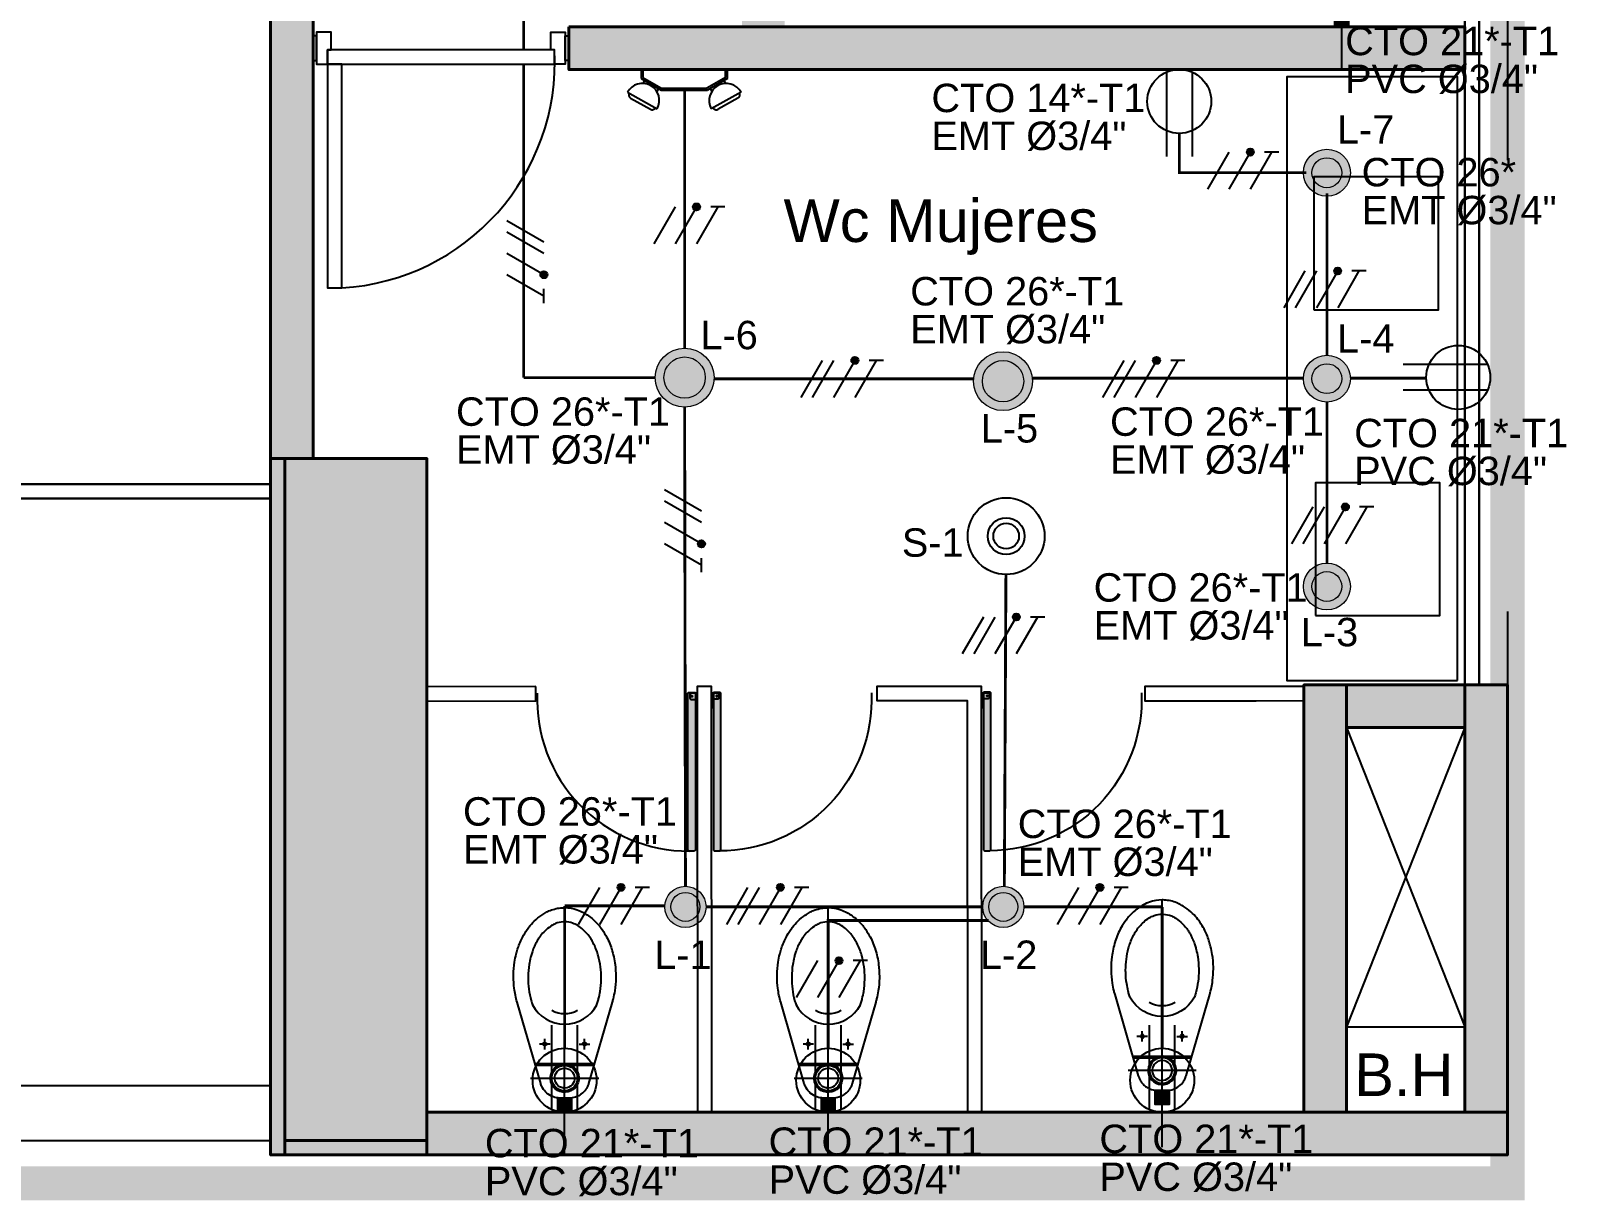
# Model space of a CAD drawing. Header units: metres. Extents: x -692 to 1029, y -233 to 3386.
# Drawn here: x 849.8 to 855.2, y 2474.88 to 2479 of the extents above; entities that cross this region are included whole.
import ezdxf
from ezdxf.lldxf.tags import DXFTag

# ---------------------------------------------------------------- set-up
doc = ezdxf.new("R2010")
doc.units = ezdxf.units.M
for name, pattern in [('DASHED2', [9.525, 6.35, -3.175]), ('HIDDEN', [9.525, 6.35, -3.175]), ('HIDDEN2', [4.7625, 3.175, -1.5875])]:
    doc.linetypes.add(name, pattern=pattern)
doc.layers.get('Defpoints').update_dxf_attribs({"color": 8})
for name, color, linetype in [('-ALAMBRADO', 7, 'Continuous'), ('-CN-GYD-ILUMINACION-EM', 1, 'Continuous'), ('-CN-GYD-TEXTOS', 7, 'Continuous'), ('A_MUEBLES FIJOS', 252, 'Continuous'), ('AMOBLAMIENTO', 252, 'Continuous'), ('BYPASS', 7, 'Continuous'), ('F-2', 253, 'Continuous'), ('GG_PISO 5', 8, 'Continuous'), ('JCA_PROYECCIONES', 1, 'HIDDEN2'), ('LUMINARIA DE EMERGENCIA', 1, 'Continuous'), ('LUMINARIA LED CIRCULAR', 7, 'Continuous'), ('SENSOR MOVIMIENTO', 3, 'Continuous'), ('T', 1, 'Continuous')]:
    doc.layers.add(name, color=color, linetype=linetype)
for name, color, linetype, lineweight in [('-CN-GYD-TUBERIA PVC', 96, 'PVC_LINE', 25), ('-CN-GYD-TUBERÍA ILUMINACION', 5, 'Continuous', 18), ('_TEXTO', 7, 'Continuous', 9), ('Estructura', 250, 'Continuous', 40), ('TEXTOS', 250, 'Continuous', 20), ('Textos 1', 7, 'Continuous', 25), ('Vidrio', 253, 'Continuous', 30)]:
    doc.layers.add(name, color=color, linetype=linetype, lineweight=lineweight)
for name, color, linetype, true_color in [('A-HATCH CONCRETO', 7, 'Continuous', 0xa8a8a8), ('HACHTCOLUMNA', 7, 'Continuous', 0x5c5c5c), ('JCA_HATCH 254', 7, 'Continuous', 0xc4c4c4), ('PROYECCION', 7, 'DASHED2', 0x474747)]:
    doc.layers.add(name, color=color, linetype=linetype, true_color=true_color)
doc.layers.add('DIM-25', color=253, linetype='Continuous', plot=False)
doc.layers.add('Muro', color=7, linetype='Continuous', lineweight=40, true_color=0x2e2e2e)
doc.styles.add('GYD', font='arial.ttf', dxfattribs={"height": 2.5})
doc.styles.get("Standard").update_dxf_attribs({"font": 'arial.ttf'})
tags = doc.linetypes.add('EMT_LINE', pattern='A,0.5,-0.2,["EMT",Standard,S=0.1,R=0,X=-0.1,Y=-0.05],-0.25', length=0.95).pattern_tags.tags
tags[6] = DXFTag(74, 10)
tags = doc.linetypes.add('PVC_LINE', pattern='A,0.5,-0.2,["PVC",Standard,S=0.1,R=0,X=-0.1,Y=-0.05],-0.25', length=0.95).pattern_tags.tags
tags[6] = DXFTag(74, 10)

# ---------------------------------------------------------------- blocks, each defined once
blk = doc.blocks.new('t')
at = {"layer": 'T'}
for p, q in [((0.0063, 0.03), (0.2042, 0.03)), ((0.0063, -0.03), (0.2042, -0.03))]:
    blk.add_line(p, q, dxfattribs=at)
blk.add_circle((0.075, 0), 0.075, dxfattribs=at)
blk = doc.blocks.new('Sensor 360º_')
at = {"layer": 'SENSOR MOVIMIENTO'}
for radius in [0.1126, 0.054, 0.0375]:
    blk.add_circle((0, 0), radius, dxfattribs=at)
blk = doc.blocks.new('OJO DE BUEY 12W')
at = {"layer": 'JCA_HATCH 254', "transparency": 33554687}
h = blk.add_hatch(color=256, dxfattribs=at)
h.dxf.hatch_style = 1
h.paths.add_polyline_path([(-103.7, 0, 1), (103.7, 0, 1)])
h.paths.add_polyline_path([(72.7, 0, -1), (-72.7, 0, -1)], flags=16)
at = {"layer": 'LUMINARIA LED CIRCULAR', "linetype": 'EMT_LINE', "lineweight": 5, "ltscale": 10}
h = blk.add_hatch(color=256, dxfattribs=at)
h.dxf.hatch_style = 1
h.set_gradient(color1=(147, 149, 152), color2=(248, 246, 176), name='SPHERICAL')
edge = h.paths.add_edge_path()
edge.add_arc((0, 0), 72.7, 0, 360)
at = {"layer": 'LUMINARIA LED CIRCULAR', "linetype": 'Continuous', "lineweight": 5, "ltscale": 10}
for radius in [103.7, 72.7]:
    blk.add_circle((0, 0), radius, dxfattribs=at)
blk = doc.blocks.new('2x')
at = {"layer": '-ALAMBRADO'}
h = blk.add_hatch(color=256, dxfattribs=at)
edge = h.paths.add_edge_path()
edge.add_arc((0.075, 0.13), 0.025, 0, 360)
for p, q in [((-0.075, 0.13), (-0.225, -0.13)), ((0.075, 0.13), (-0.075, -0.13)), ((0.225, 0.13), (0.075, -0.13))]:
    blk.add_line(p, q, dxfattribs=at)
blk.add_lwpolyline([(0.275, 0.13), (0.175, 0.13)], dxfattribs=at)
blk.add_circle((0.075, 0.13), 0.025, dxfattribs=at)
blk = doc.blocks.new('*U28')
at = {"layer": '-ALAMBRADO'}
blk.add_blockref('2x', (0, 0), dxfattribs=at)
blk = doc.blocks.new('3x')
at = {"layer": '-ALAMBRADO'}
h = blk.add_hatch(color=256, dxfattribs=at)
edge = h.paths.add_edge_path()
edge.add_arc((0.078, 0.13), 0.025, 0, 360)
for p, q in [((-0.152, 0.13), (-0.302, -0.13)), ((-0.072, 0.13), (-0.222, -0.13)), ((0.078, 0.13), (-0.072, -0.13)), ((0.228, 0.13), (0.078, -0.13))]:
    blk.add_line(p, q, dxfattribs=at)
blk.add_lwpolyline([(0.278, 0.13), (0.178, 0.13)], dxfattribs=at)
blk.add_circle((0.078, 0.13), 0.025, dxfattribs=at)
blk = doc.blocks.new('*U95')
at = {"layer": '-ALAMBRADO'}
blk.add_blockref('3x', (0, 0), dxfattribs=at)
blk = doc.blocks.new('*U29')
at = {"layer": '-ALAMBRADO'}
blk.add_blockref('3x', (0, 0), dxfattribs=at)
blk = doc.blocks.new('*U35')
at = {"layer": '-CN-GYD-ILUMINACION-EM', "ltscale": 0.3}
for p, q in [((-144.9, 269.7), (-200.1, 170.2)), ((-114.3, 285.4), (-197.3, 135.9)), ((-118.9, 277.1), (-118.9, 277.1)), ((-192.7, 144.3), (-192.7, 144.3)), ((-114.3, -285.4), (-197.3, -135.9)), ((-192.7, -144.3), (-192.7, -144.3)), ((-144.9, -269.7), (-200.1, -170.2)), ((-118.9, -277.1), (-118.9, -277.1))]:
    blk.add_line(p, q, dxfattribs=at)
at = {"layer": '-CN-GYD-ILUMINACION-EM'}
for p, q in [((0, 217.4), (-46, 217.4)), ((0, 207.4), (-40.2, 207.4)), ((0, -217.4), (0, 217.4)), ((-104.3, 116.3), (-104.3, -116.3)), ((-94.3, 113.6), (-94.3, -113.6)), ((-46, -217.4), (0, -217.4)), ((-40.2, -207.4), (0, -207.4))]:
    blk.add_line(p, q, dxfattribs=at)
for points in [[(-46, 217.4), (-104.3, 116.3)], [(-40.2, 207.4), (-94.3, 113.6)], [(-56.3, 199.4), (-70.4, 207.5)], [(-96.3, 130.1), (-110.4, 138.2)], [(-96.3, -130.1), (-110.4, -138.2)], [(-46, -217.4), (-104.3, -116.3)], [(-40.2, -207.4), (-94.3, -113.6)], [(-56.3, -199.4), (-70.4, -207.5)]]:
    blk.add_lwpolyline(points, dxfattribs=at)
at = {"layer": '-CN-GYD-ILUMINACION-EM', "ltscale": 0.3}
for centre, radius, start, end in [((-155.8, 210.7), 85.5, 240.97153, 60.97153), ((-128.2, 260.4), 19.1, 60.97153, 150.97153), ((-183.4, 160.9), 19.1, 150.97153, 240.97153), ((-183.4, -160.9), 19.1, 119.02847, 209.02847), ((-155.8, -210.7), 85.5, 299.02847, 119.02847), ((-128.2, -260.4), 19.1, 209.02847, 299.02847)]:
    blk.add_arc(centre, radius, start, end, dxfattribs=at)
at = {"layer": '-CN-GYD-TEXTOS', "style": 'GYD'}
blk.add_attdef('5', (-68.5, -405.5), '', height=125, rotation=90, dxfattribs=at)
blk = doc.blocks.new('A$Cd32da91f')
at = {"layer": '-CN-GYD-TUBERÍA ILUMINACION', "linetype": 'EMT_LINE', "lineweight": 5, "ltscale": 10}
h = blk.add_hatch(color=256, dxfattribs=at)
h.dxf.hatch_style = 1
h.set_gradient(color1=(248, 215, 49), color2=(248, 215, 49), name='INVSPHERICAL')
h.paths.add_polyline_path([(0.0875, -0.0302), (0.0971, -0.032), (0.1061, -0.0355), (0.1144, -0.0406), (0.1216, -0.0472), (0.1274, -0.0549), (0.1318, -0.0636), (0.1344, -0.073), (0.1353, -0.0827), (0.1344, -0.0923), (0.1318, -0.1017), (0.1274, -0.1104), (0.1216, -0.1181), (0.1144, -0.1247), (0.1061, -0.1298), (0.0971, -0.1333), (0.0875, -0.1351), (0.0778, -0.1351), (0.0682, -0.1333), (0.0592, -0.1298), (0.0509, -0.1247), (0.0437, -0.1181), (0.0379, -0.1104), (0.0336, -0.1017), (0.0309, -0.0923), (0.03, -0.0827), (0.0309, -0.073), (0.0336, -0.0636), (0.0379, -0.0549), (0.0437, -0.0472), (0.0509, -0.0406), (0.0592, -0.0355), (0.0682, -0.032), (0.0778, -0.0302)])
at = {"transparency": 33554687}
h = blk.add_hatch(color=256, dxfattribs=at)
h.dxf.hatch_style = 1
edge = h.paths.add_edge_path()
edge.add_ellipse((0.0827, -0.0827), major_axis=(0.0514, 0.0514), ratio=1, start_angle=0, end_angle=360)
edge.add_ellipse((0.0827, -0.0827), major_axis=(0.0584, 0.0584), ratio=1, start_angle=0, end_angle=360)
edge.add_ellipse((0.0827, -0.0827), major_axis=(0.0514, 0.0514), ratio=1, start_angle=0, end_angle=360)
edge.add_ellipse((0.0827, -0.0827), major_axis=(0.0584, 0.0584), ratio=1, start_angle=0, end_angle=360)
edge.add_ellipse((0.0827, -0.0827), major_axis=(0.0514, 0.0514), ratio=1, start_angle=0, end_angle=360)
edge.add_ellipse((0.0827, -0.0827), major_axis=(0.0584, 0.0584), ratio=1, start_angle=0, end_angle=360)
h = blk.add_hatch(dxfattribs=at)
h.set_pattern_fill('ANGLE', color=256)
h.set_pattern_definition([(0, (0, 0), (0, 6.985), [5.08, -1.905]), (90, (0, 0), (-6.985, 4e-16), [5.08, -1.905])])
edge = h.paths.add_edge_path()
edge.add_ellipse((0.0827, -0.0827), major_axis=(0.0584, 0.0584), ratio=1, start_angle=0, end_angle=360)
edge = h.paths.add_edge_path(flags=16)
edge.add_ellipse((0.0827, -0.0827), major_axis=(0.0372, 0.0372), ratio=1, start_angle=0, end_angle=360)
h = blk.add_hatch(color=256, dxfattribs=at)
h.dxf.hatch_style = 1
edge = h.paths.add_edge_path()
edge.add_ellipse((0.0827, -0.0827), major_axis=(0.0584, 0.0584), ratio=1, start_angle=0, end_angle=360)
edge = h.paths.add_edge_path(flags=16)
edge.add_ellipse((0.0827, -0.0827), major_axis=(0.0372, 0.0372), ratio=1, start_angle=0, end_angle=360)
at = {"layer": '-CN-GYD-TUBERÍA ILUMINACION', "linetype": 'Continuous', "ltscale": 10}
for major_axis in [(0.0584, 0.0584), (0.0372, 0.0372)]:
    blk.add_ellipse((0.0827, -0.0827), major_axis=major_axis, ratio=1, start_param=5.497787, end_param=11.780972, dxfattribs=at)
blk = doc.blocks.new('Est etapa 3 torre')
at = {"layer": 'HACHTCOLUMNA'}
h = blk.add_hatch(color=256, dxfattribs=at)
h.paths.add_polyline_path([(1123.5504, -5959.124), (1123.0504, -5959.124), (1123.0504, -5957.624), (1123.5504, -5957.624)])
h.paths.add_polyline_path([(1116.0504, -5959.124), (1115.5504, -5959.124), (1115.5504, -5957.624), (1116.0504, -5957.624)])
h.paths.add_polyline_path([(1139.548, -5959.124), (1139.048, -5959.124), (1139.048, -5957.624), (1139.548, -5957.624)])
h.paths.add_polyline_path([(1132.0504, -5959.124), (1131.5504, -5959.124), (1131.5504, -5957.624), (1132.0504, -5957.624)])
h.paths.add_polyline_path([(1140.048, -5967.6488), (1140.048, -5968.1488), (1138.548, -5968.1488), (1138.548, -5967.6488)])
h.paths.add_polyline_path([(1124.0504, -5967.6488), (1124.0504, -5968.1488), (1122.5504, -5968.1488), (1122.5504, -5967.6488)])
h.paths.add_polyline_path([(1131.0504, -5967.6488), (1131.0504, -5968.1488), (1132.5504, -5968.1488), (1132.5504, -5967.6488)])
h.paths.add_polyline_path([(1115.0504, -5967.6488), (1115.0504, -5968.1488), (1116.5504, -5968.1488), (1116.5504, -5967.6488)])
h.paths.add_polyline_path([(1140.048, -5975.6488), (1140.048, -5976.1488), (1138.548, -5976.1488), (1138.548, -5975.6488)])
h.paths.add_polyline_path([(1124.0504, -5975.6488), (1124.0504, -5976.1488), (1122.5504, -5976.1488), (1122.5504, -5975.6488)])
h.paths.add_polyline_path([(1131.0504, -5975.6488), (1131.0504, -5976.1488), (1132.5504, -5976.1488), (1132.5504, -5975.6488)])
h.paths.add_polyline_path([(1115.0504, -5975.6488), (1115.0504, -5976.1488), (1116.5504, -5976.1488), (1116.5504, -5975.6488)])
h.paths.add_polyline_path([(1140.048, -5985.7488), (1140.048, -5986.2488), (1138.548, -5986.2488), (1138.548, -5985.7488)])
h.paths.add_polyline_path([(1124.0504, -5985.7488), (1124.0504, -5986.2488), (1122.5504, -5986.2488), (1122.5504, -5985.7488)])
h.paths.add_polyline_path([(1131.0504, -5985.7488), (1131.0504, -5986.2488), (1132.5504, -5986.2488), (1132.5504, -5985.7488)])
h.paths.add_polyline_path([(1115.0504, -5985.7488), (1115.0504, -5986.2488), (1116.5504, -5986.2488), (1116.5504, -5985.7488)])
h.paths.add_polyline_path([(1140.048, -5993.7488), (1140.048, -5994.2488), (1138.548, -5994.2488), (1138.548, -5993.7488)])
h.paths.add_polyline_path([(1124.0504, -5993.7488), (1124.0504, -5994.2488), (1122.5504, -5994.2488), (1122.5504, -5993.7488)])
h.paths.add_polyline_path([(1131.0504, -5993.7488), (1131.0504, -5994.2488), (1132.5504, -5994.2488), (1132.5504, -5993.7488)])
h.paths.add_polyline_path([(1115.0504, -5993.7488), (1115.0504, -5994.2488), (1116.5504, -5994.2488), (1116.5504, -5993.7488)])
h.paths.add_polyline_path([(1132.0504, -6003.4264), (1131.5504, -6003.4264), (1131.5504, -6004.9218), (1132.0504, -6004.9218)])
h.paths.add_polyline_path([(1138.1528, -6003.4238), (1139.6528, -6003.4238), (1139.6528, -6003.9238), (1138.1528, -6003.9238)])
h.paths.add_polyline_path([(1116.0504, -6004.9241), (1116.0504, -6003.4241), (1115.5504, -6003.4241), (1115.5504, -6004.9241)])
h.paths.add_polyline_path([(1123.5504, -6004.9241), (1123.5504, -6003.4241), (1123.0504, -6003.4241), (1123.0504, -6004.9241)])
h.paths.add_polyline_path([(1139.048, -6011.9488), (1139.048, -6009.5488), (1139.548, -6009.5488), (1139.548, -6011.9488)])
h.paths.add_polyline_path([(1131.5504, -6009.5488), (1131.5504, -6011.9488), (1132.0504, -6011.9488), (1132.0504, -6009.5488)])
h.paths.add_polyline_path([(1123.0504, -6009.5488), (1123.0504, -6011.9488), (1123.5504, -6011.9488), (1123.5504, -6009.5488)])
h.paths.add_polyline_path([(1116.0504, -6009.5488), (1116.0504, -6011.9488), (1115.5504, -6011.9488), (1115.5504, -6009.5488)])
at = {"layer": 'Estructura'}
blk.add_lwpolyline([(1139.048, -6011.9488), (1139.048, -6009.5488), (1139.548, -6009.5488), (1139.548, -6011.9488)], close=True, dxfattribs=at)
blk = doc.blocks.new('PUERTA BAÑOS')
at = {"layer": 'AMOBLAMIENTO'}
h = blk.add_hatch(color=255, dxfattribs=at)
edge = h.paths.add_edge_path()
edge.add_line((-0.0075, 0.0025), (-0.0075, -0.6278))
edge.add_arc((-0.0125, -0.6278), 0.005, -90, 0, ccw=False)
edge.add_line((-0.0125, -0.6328), (-0.0325, -0.6328))
edge.add_arc((-0.0325, -0.6278), 0.005, 180, 270, ccw=False)
edge.add_line((-0.0375, -0.6278), (-0.0375, -0.0025))
edge.add_arc((-0.0325, -0.0025), 0.005, 90, 180, ccw=False)
edge.add_line((-0.0325, 0.0025), (-0.0075, 0.0025))
for p, q in [((0, 0), (-0.005, 0)), ((0, -0.06), (0, 0)), ((-0.03, -0.005), (-0.03, -0.02)), ((-0.005, 0), (-0.025, 0)), ((-0.025, -0.025), (-0.005, -0.025)), ((-0.005, -0.025), (-0.005, 0)), ((-0.005, 0), (-0.005, -0.06)), ((-0.005, -0.06), (0, -0.06))]:
    blk.add_line(p, q, dxfattribs=at)
blk.add_lwpolyline([(-0.0075, 0.0025), (-0.0075, -0.6278, -0.414214), (-0.0125, -0.6328), (-0.0325, -0.6328, -0.414214), (-0.0375, -0.6278), (-0.0375, -0.0025, -0.414214), (-0.0325, 0.0025)], format="xyb", close=True, dxfattribs=at)
blk.add_circle((-0.0225, -0.0125), 0.0025, dxfattribs=at)
at = {"layer": 'AMOBLAMIENTO', "ltscale": 0.1}
blk.add_arc((-0.034, -0.0259), 0.6069, 177.54831, 270.14368, dxfattribs=at)
at = {"layer": 'AMOBLAMIENTO'}
for centre, start, end in [((-0.025, -0.005), 90, 180), ((-0.025, -0.02), 180, 270)]:
    blk.add_arc(centre, 0.005, start, end, dxfattribs=at)
blk = doc.blocks.new('INODORO')
at = {"layer": 'AMOBLAMIENTO'}
blk.add_hatch(color=255, dxfattribs=at).paths.add_polyline_path([(0.025, 0.05), (-0.025, 0.05), (-0.025, 0), (0.025, 0)])
at = {"layer": 'AMOBLAMIENTO', "extrusion": (-1.55665e-06, -4.47371e-06, 1)}
for p, q in [((-0.0513, 0.24, 13.5017), (-0.0887, 0.24, 13.5017)), ((-0.07, 0.2213, 13.5017), (-0.07, 0.2587, 13.5017)), ((0.0513, 0.24, 13.5017), (0.0887, 0.24, 13.5017)), ((0.07, 0.2213, 13.5017), (0.07, 0.2587, 13.5017)), ((0.103, 0.17, 13.5017), (-0.103, 0.17, 13.5017)), ((-0.0237, 0.164, 13.5017), (-0.1013, 0.164, 13.5017)), ((0.1013, 0.164, 13.5017), (0.0237, 0.164, 13.5017))]:
    blk.add_line(p, q, dxfattribs=at)
at = {"layer": 'AMOBLAMIENTO', "extrusion": (-1.55665e-06, -4.47371e-06, 1), "flags": 128}
for points, elevation in [([(0.1671, 0.3875), (0.0841, 0.1015, -0.016701), (0.0827, 0.097, -0.022806), (0.0804, 0.0911, -0.021821), (0.0776, 0.0856, -0.034751), (0.0723, 0.0775, -0.036571), (0.0655, 0.0699, -0.043988), (0.056, 0.0621, -0.052185), (0.0431, 0.0552, -0.082496), (0.0207, 0.0501, -0.014668), (0.0166, 0.05), (-0.0166, 0.05, -0.083909), (-0.0396, 0.0539, -0.098699), (-0.0632, 0.0678, -0.082496), (-0.0776, 0.0856, -0.052185), (-0.0834, 0.099, -0.009147), (-0.0841, 0.1015), (-0.1671, 0.3875, -0.038438), (-0.1773, 0.4362, -0.03221), (-0.18, 0.4779, -0.004356), (-0.18, 0.4836, -0.034754), (-0.176, 0.5285, -0.021818), (-0.1704, 0.5562, -0.013779), (-0.1656, 0.5734, -0.009024), (-0.1628, 0.582, -0.022804), (-0.1543, 0.6032, -0.021821), (-0.1445, 0.6227, -0.031515), (-0.1273, 0.6491, -0.003233), (-0.1258, 0.6511, -0.036571), (-0.1069, 0.6723, -0.043988), (-0.0805, 0.6939, -0.02205), (-0.0659, 0.7029, -0.030103), (-0.0513, 0.7099, -0.082496), (-0.0079, 0.7198, -0.014666), (0, 0.72, -0.083908), (0.0445, 0.7125, -0.043384), (0.0659, 0.7029, -0.055079), (0.1007, 0.6781, -0.050815), (0.1273, 0.6491, -0.03155), (0.1445, 0.6226, -0.052186), (0.1652, 0.5748, -0.001468), (0.1656, 0.5734, -0.042516), (0.1773, 0.5196, -0.03221), (0.18, 0.4779, -0.004357), (0.18, 0.4723, -0.034752), (0.176, 0.4274, -0.02182), (0.1704, 0.3996, -0.009707), (0.1671, 0.3875)], 13.5018), ([(0, 0.6701, 0.014666), (-0.005, 0.6699, 0.082496), (-0.0324, 0.6637, 0.044795), (-0.046, 0.6567, 0.007375), (-0.0496, 0.6542, 0.043988), (-0.0699, 0.6377, 0.036571), (-0.0844, 0.6214, 0.018877), (-0.0909, 0.6122, 0.015864), (-0.0979, 0.6006, 0.021821), (-0.1063, 0.584, 0.022804), (-0.1136, 0.5659, 0.01791), (-0.1181, 0.5512, 0.004894), (-0.1196, 0.5455, 0.021818), (-0.1248, 0.5196, 0.034754), (-0.1285, 0.4778, 0.004356), (-0.1285, 0.4725, 0.03221), (-0.126, 0.4336, 0.03362), (-0.1181, 0.3937, 0.010353), (-0.1156, 0.3852, 0.008488), (-0.1133, 0.3783)], 13.5017), ([(0.1134, 0.3783, 0.000935), (0.1136, 0.3791, 0.017908), (0.1181, 0.3937, 0.004894), (0.1196, 0.3995, 0.02182), (0.1249, 0.4253, 0.034752), (0.1285, 0.4672, 0.004357), (0.1286, 0.4725, 0.03221), (0.1261, 0.5114, 0.033619), (0.1181, 0.5512, 0.010353), (0.1157, 0.5597, 0.052186), (0.098, 0.6006, 0.015899), (0.0909, 0.6122, 0.066511), (0.0652, 0.6422, 0.040373), (0.046, 0.6567, 0.058094), (0.0282, 0.6653, 0.083908), (0, 0.6701)], 13.5017)]:
    blk.add_lwpolyline(points, format="xyb", dxfattribs=dict(at, elevation=elevation))
at = {"layer": 'AMOBLAMIENTO', "linetype": 'HIDDEN', "ltscale": 0.25, "extrusion": (-1.55665e-06, -4.47371e-06, 1), "elevation": 13.5017}
for points in [[(0, -0.1499), (0, 0.7201)], [(-0.12, 0.1201), (0.12, 0.1201)]]:
    blk.add_lwpolyline(points, dxfattribs=at)
at = {"layer": 'AMOBLAMIENTO', "extrusion": (-1.55665e-06, -4.47371e-06, 1), "elevation": 13.5017}
blk.add_lwpolyline([(0.025, 0.0501), (-0.025, 0.0501), (-0.025, 0.0001), (0.025, 0.0001)], close=True, dxfattribs=at)
at = {"layer": 'AMOBLAMIENTO', "extrusion": (-1.55665e-06, -4.47371e-06, 1)}
for major_axis, start_param, end_param in [((0.1211, -0.0421), 3.962815, 6.131668), ((0.0863, -0.03), 4.528683, 5.5658)]:
    blk.add_ellipse((0, 0.4382, 13.5017), major_axis=major_axis, ratio=1, start_param=start_param, end_param=end_param, dxfattribs=at)
for centre, major_axis in [((-0.07, 0.24, 13.5017), (0.00567, -0.00197)), ((0.07, 0.24, 13.5017), (0.00567, -0.00197)), ((0, 0.12, 13.5017), (0.0472, -0.0164)), ((0, 0.12, 13.5017), (0.0425, -0.0148)), ((0, 0.12, 13.5017), (0.0331, -0.0115))]:
    blk.add_ellipse(centre, major_axis=major_axis, ratio=1, dxfattribs=at)
blk = doc.blocks.new('A$Ca93938d3')
at = {"layer": 'A-HATCH CONCRETO', "ltscale": 0.03}
h = blk.add_hatch(color=256, dxfattribs=at)
h.dxf.hatch_style = 1
h.paths.add_polyline_path([(11.7936, 8.6748), (11.7936, 8.5248), (12.1418, 8.5248), (12.1418, 8.6748)])
h.paths.add_polyline_path([(12.1418, 8.6748), (12.2918, 8.6748), (12.2918, 7.3238), (12.1418, 7.3238)])
h.paths.add_polyline_path([(14.8533, 7.1738), (14.8533, 7.3238), (11.7936, 7.3242), (11.7936, 7.1741)])
h.paths.add_polyline_path([(11.4436, 2.5501), (11.4436, 7.1748), (11.2936, 7.1748), (11.2936, 2.9155), (11.2936, 2.5501)])
h.paths.add_polyline_path([(14.8532, 3.9994), (14.7032, 3.9994), (14.7032, 7.1738), (14.8532, 7.1738)])
h.paths.add_polyline_path([(13.453, 4.1494), (13.4532, 2.4598), (13.8032, 2.4599), (13.8032, 2.6102), (13.6041, 2.6099), (13.603, 4.1494)])
h.paths.add_polyline_path([(14.8532, 2.6101), (14.7032, 2.6101), (14.7032, 1.9603), (14.8532, 1.9603)])
h.paths.add_polyline_path([(14.7032, 2.4598), (14.7032, 2.46), (14.7032, 2.6101), (14.7032, 2.6098)], flags=16)
h.paths.add_polyline_path([(11.2936, 0.1154), (14.8533, 0.1154), (14.8533, 0.2654), (11.7936, 0.2654), (11.7936, 0.15), (11.2936, 0.15)])
h.paths.add_polyline_path([(14.7032, 0.7603), (14.7032, 0.2654), (14.8533, 0.2654), (14.8533, 0.7603)])
h.paths.add_polyline_path([(18.169, 2.6101), (18.169, 2.4601), (17.6025, 2.4601), (17.6025, 0.0954), (17.4525, 0.0954), (17.4525, 2.6101)])
h.paths.add_polyline_path([(20.7214, 2.6101), (20.7214, 2.4601), (20.2936, 2.4601), (20.2936, 2.55), (19.7936, 2.55), (19.7936, 2.4601), (19.369, 2.4601), (19.369, 2.6101)])
h.paths.add_polyline_path([(17.6025, 0.0954), (24.6451, 0.0954), (24.6451, 0.2481), (17.6025, 0.2481)])
h.paths.add_polyline_path([(22.9205, 2.61), (22.9205, 2.46), (21.9214, 2.46), (21.9214, 2.61)])
h.paths.add_polyline_path([(22.3459, 0.2481), (22.496, 0.2481), (22.496, 2.46), (22.346, 2.46), (22.346, 2.462), (22.3459, 0.2481), (22.3459, 0.2481)])
h.paths.add_polyline_path([(24.1205, 2.61), (24.1205, 2.46), (24.6451, 2.46), (24.6451, 0.0954), (24.7952, 0.0954), (24.7952, 2.61)])
h.paths.add_polyline_path([(27.7912, 0.25), (31.5924, 0.25), (31.5924, 0.1), (27.7912, 0.0999)])
h.paths.add_polyline_path([(27.2411, 0.1), (27.2411, 2.55), (27.2912, 2.55), (27.2912, 0.15), (27.7912, 0.15), (27.7912, 0.1)])
h.paths.add_polyline_path([(31.0265, 1.7536), (31.0265, 0.25), (30.8764, 0.25), (30.8764, 1.7536)])
h.paths.add_polyline_path([(31.0265, 1.7536), (31.4423, 1.7537), (31.4423, 1.6036), (31.0265, 1.6036)])
h.paths.add_polyline_path([(31.5924, 1.7537), (31.5924, 0.25), (31.4424, 0.25), (31.4423, 1.7537)])
h.paths.add_polyline_path([(28.2906, 4.069), (31.4423, 4.0695), (31.4423, 3.9195), (28.2906, 3.919)])
h.paths.add_polyline_path([(28.8996, 5.0092), (28.8996, 4.0695), (29.0497, 4.0695), (29.0497, 5.0092)])
h.paths.add_polyline_path([(27.2397, 6.1716), (27.2411, 2.55), (27.3912, 2.55), (27.3898, 6.1716)])
h.paths.add_polyline_path([(27.3906, 4.0694), (27.3906, 4.0694), (27.3906, 3.9194), (27.3906, 3.9193)], flags=17)
h.paths.add_polyline_path([(28.8996, 6.1616), (31.4423, 6.1616), (31.4423, 6.0116), (28.8996, 6.0115)])
h.paths.add_polyline_path([(31.5924, 6.1616), (31.5924, 4.9583), (31.4424, 4.9583), (31.4423, 6.1616)])
h.paths.add_polyline_path([(28.8996, 9.9285), (28.8996, 8.3691), (29.0497, 8.3691), (29.0496, 9.9285)])
h.paths.add_polyline_path([(30.9949, 9.9263), (28.8996, 9.9301), (28.8996, 10.0802), (30.9957, 10.0761)])
h.paths.add_polyline_path([(31.2123, 11.5245), (22.7445, 11.5245), (22.7445, 11.3745), (31.2123, 11.3745)])
h.paths.add_polyline_path([(22.7445, 8.6738), (22.7449, 11.3745), (22.8949, 11.3745), (22.8945, 8.6738)])
at = {"layer": 'AMOBLAMIENTO'}
for points in [[(31.4165, 1.7691), (31.4165, 3.8939), (30.8165, 3.8939), (30.8165, 1.7691)], [(30.9118, 3.074), (31.3496, 3.074), (31.3496, 3.541), (30.9118, 3.541)], [(30.9169, 1.9982), (31.3548, 1.9982), (31.3548, 2.4652), (30.9169, 2.4652)], [(28.174, 1.748), (27.7912, 1.747), (27.7912, 1.6969), (27.7912, 1.6969), (27.7912, 1.6969), (28.174, 1.6979)], [(28.7932, 0.25), (28.7922, 1.7479), (28.7421, 1.7479), (28.7421, 1.6979), (28.7421, 1.6979), (28.7431, 0.25)], [(29.7433, 0.25), (29.7423, 1.7486), (29.3744, 1.7486), (29.3744, 1.6986), (29.6922, 1.6986), (29.6932, 0.25)], [(30.8764, 1.7485), (30.3162, 1.7476), (30.3162, 1.6975), (30.7084, 1.6975), (30.7084, 1.6975), (30.8764, 1.6985)]]:
    blk.add_lwpolyline(points, close=True, dxfattribs=at)
at = {"layer": 'Defpoints', "ltscale": 5, "const_width": 0.1199}
blk.add_lwpolyline([(0, 54.475), (31.5924, 54.475), (31.5924, 0), (0, 0)], close=True, dxfattribs=at)
at = {"layer": 'DIM-25'}
blk.add_lwpolyline([(27.492, 3.9382), (27.4413, 3.9382), (27.4413, 3.1506), (27.492, 3.1506)], close=True, dxfattribs=at)
blk.add_arc((27.445, 3.9454), 0.7961, 273.3863, 3.132, dxfattribs=at)
at = {"layer": 'F-2'}
for points in [[(27.3906, 3.9508), (27.4033, 3.9508), (27.4033, 4.038), (27.3906, 4.038)], [(27.454, 3.9889), (27.454, 4.0506), (27.4033, 4.0506), (27.4033, 3.9382), (27.4413, 3.9382), (27.4413, 3.9889), (27.454, 3.9889)], [(28.2272, 3.9889), (28.2272, 4.0506), (28.2779, 4.0506), (28.2779, 3.9382), (28.2399, 3.9382), (28.2399, 3.9889), (28.2272, 3.9889)], [(28.2906, 3.9508), (28.2779, 3.9508), (28.2779, 4.038), (28.2906, 4.038)]]:
    blk.add_lwpolyline(points, dxfattribs=at)
for points in [[(27.4413, 3.9889), (27.4413, 3.9382), (28.2399, 3.9382), (28.2399, 3.9889)], [(27.2411, 0.15), (27.2411, 0.3429), (24.7952, 0.3429), (24.7952, 0.15)]]:
    blk.add_lwpolyline(points, close=True, dxfattribs=at)
at = {"layer": 'JCA_PROYECCIONES'}
blk.add_line((31.5924, 54.3999), (31.5924, 1.7537), dxfattribs=at)
at = {"layer": 'Muro'}
for points in [[(27.2397, 6.1716), (27.2411, 2.55), (27.3912, 2.55), (27.3898, 6.1716)], [(28.2906, 4.069), (31.4423, 4.0695), (31.4423, 3.9195), (28.2906, 3.919)], [(27.2912, 0.0999), (27.2411, 0.0999), (27.2411, 2.55), (27.2912, 2.55)], [(31.0265, 1.7536), (31.0265, 0.25), (30.8764, 0.25), (30.8764, 1.7536)], [(31.0265, 1.7536), (31.4423, 1.7537), (31.4423, 1.6036), (31.0265, 1.6036)], [(31.5924, 1.7537), (31.5924, 0.25), (31.4424, 0.25), (31.4423, 1.7537)], [(27.7912, 0.25), (31.5924, 0.25), (31.5924, 0.1), (27.7912, 0.0999)], [(27.2913, 0.1), (27.2912, 0.15), (27.7912, 0.15), (27.7912, 0.1)]]:
    blk.add_lwpolyline(points, close=True, dxfattribs=at)
at = {"layer": 'PROYECCION'}
for p, q in [((31.4423, 1.6036), (31.0265, 0.55)), ((31.0265, 1.6036), (31.4423, 0.55))]:
    blk.add_line(p, q, dxfattribs=at)
blk.add_lwpolyline([(31.0265, 1.6036), (31.0265, 0.55), (31.4423, 0.55), (31.4424, 1.6036)], close=True, dxfattribs=at)
at = {"layer": 'Vidrio'}
for points in [[(31.4424, 1.7537), (31.4924, 1.7537), (31.4923, 4.9583), (31.4423, 4.9583)], [(27.2411, 2.41), (27.2411, 2.46), (24.7952, 2.46), (24.7952, 2.41)]]:
    blk.add_lwpolyline(points, close=True, dxfattribs=at)
at = {"layer": 'A_MUEBLES FIJOS'}
blk.add_blockref('INODORO', (31.0092, 4.0692, -13.5017), dxfattribs=at)
at = {"layer": 'AMOBLAMIENTO', "linetype": 'HIDDEN', "ltscale": 0.0003, "yscale": 0.8784798838123716, "zscale": 0.8784798838123716}
for p, xscale, rotation in [((28.7421, 1.7248), 0.8784798838123716, 0.0003066997075476458), ((28.7922, 1.7253), -0.8784798838123716, 359.9996933002926), ((29.7424, 1.7263), -0.8784798838123716, 359.9996933002926)]:
    blk.add_blockref('PUERTA BAÑOS', p, dxfattribs=dict(at, xscale=xscale, rotation=rotation))
at = {"layer": 'AMOBLAMIENTO', "extrusion": (0, 0, -1), "zscale": -1, "rotation": 1.636247562310831e-05}
blk.add_blockref('INODORO', (-30.3778, 0.277, 13.5017), dxfattribs=at)
at = {"layer": 'AMOBLAMIENTO', "extrusion": (0, 0, -1), "xscale": -1, "zscale": -1, "rotation": 359.9999836375246}
for p in [(-28.2757, 0.2499, 13.5017), (-29.2029, 0.2499, 13.5017)]:
    blk.add_blockref('INODORO', p, dxfattribs=at)
at = {"layer": 'Muro'}
blk.add_blockref('Est etapa 3 torre', (-1111.7568, 6012.0988), dxfattribs=at)
at = {"layer": 'Textos 1', "color": 8, "linetype": 'Continuous', "ltscale": 0.3}
blk.add_text('Wc Mujeres', height=0.15, dxfattribs=at).set_placement((29.0458, 3.3122))

msp = doc.modelspace()

# ---------------------------------------------------------------- linework, layer by layer
at = {"layer": '-CN-GYD-TUBERIA PVC', "linetype": 'PVC_LINE', "ltscale": 10, "const_width": 0.01, "elevation": 0}
for points in [[(851.6749, 2475.416), (851.6749, 2475.917)], [(852.6021, 2475.8657), (852.6021, 2475.416)]]:
    msp.add_lwpolyline(points, dxfattribs=at)
at = {"layer": '-CN-GYD-TUBERIA PVC', "linetype": 'PVC_LINE', "ltscale": 10, "const_width": 0.01}
msp.add_lwpolyline([(853.777, 2475.9136), (853.777, 2475.416)], dxfattribs=at)
at = {"layer": '-CN-GYD-TUBERÍA ILUMINACION', "linetype": 'EMT_LINE', "ltscale": 10, "const_width": 0.01}
for points in [[(851.5308, 2479.7305), (851.5308, 2478.931)], [(851.5308, 2478.8786), (851.5308, 2477.776)], [(852.097, 2477.8797), (852.097, 2478.7875)], [(853.8371, 2478.6355), (853.8371, 2478.4972), (854.2839, 2478.4972)], [(854.3568, 2478.424), (854.3568, 2477.8547)], [(851.9931, 2477.776), (851.5308, 2477.776)], [(853.1136, 2477.7715), (852.2006, 2477.7715)], [(854.2729, 2477.7741), (853.3202, 2477.7741)], [(854.4391, 2477.7741), (854.7059, 2477.7741)], [(852.0999, 2475.9864), (852.097, 2477.6722)], [(854.3569, 2477.6903), (854.3569, 2477.1236)], [(853.2217, 2475.9863), (853.2273, 2477.0831)], [(853.1459, 2475.9136), (852.1726, 2475.9136)], [(853.2906, 2475.9136), (853.777, 2475.9136)], [(853.1663, 2475.8657), (852.6021, 2475.8657), (852.6021, 2475.861)]]:
    msp.add_lwpolyline(points, dxfattribs=at)
at = {"layer": '-CN-GYD-TUBERÍA ILUMINACION', "linetype": 'EMT_LINE', "ltscale": 10, "const_width": 0.01, "elevation": 0}
msp.add_lwpolyline([(851.6749, 2475.917), (852.027, 2475.917)], dxfattribs=at)
at = {"layer": 'GG_PISO 5'}
for centre in [(852.1215, 2476.6548), (852.2111, 2476.6553), (853.1613, 2476.6563)]:
    msp.add_circle(centre, 0.0022, dxfattribs=at)
at = {"layer": 'GG_PISO 5', "extrusion": (-1.55665e-06, 4.47371e-06, -1)}
for major_axis, start_param, end_param in [((-0.1211, -0.0421), 3.962815, 6.131668), ((-0.0863, -0.03), 4.528683, 5.5658)]:
    msp.add_ellipse((853.777, 2475.6563, 0), major_axis=major_axis, ratio=1, start_param=start_param, end_param=end_param, dxfattribs=at)
at = {"layer": 'GG_PISO 5', "extrusion": (-1.55665e-06, -4.47371e-06, 1)}
for centre, major_axis, start_param, end_param in [((851.6749, 2475.6292, 0), (0.1211, -0.0421), 3.962815, 6.131668), ((851.6749, 2475.6292, 0), (0.0863, -0.03), 4.528683, 5.5658), ((852.6021, 2475.6292, 0), (0.1211, -0.0421), 3.962815, 6.131668), ((852.6021, 2475.6292, 0), (0.0863, -0.03), 4.528683, 5.5658)]:
    msp.add_ellipse(centre, major_axis=major_axis, ratio=1, start_param=start_param, end_param=end_param, dxfattribs=at)
for centre, major_axis in [((851.6049, 2475.431, 0), (0.00567, -0.00197)), ((851.7449, 2475.431, 0), (0.00567, -0.00197)), ((852.5321, 2475.431, 0), (0.00567, -0.00197)), ((852.6721, 2475.431, 0), (0.00567, -0.00197)), ((851.6749, 2475.311, 0), (0.0472, -0.0164)), ((851.6749, 2475.311, 0), (0.0425, -0.0148)), ((851.6749, 2475.311, 0), (0.0331, -0.0115)), ((852.6021, 2475.311, 0), (0.0472, -0.0164)), ((852.6021, 2475.311, 0), (0.0425, -0.0148)), ((852.6021, 2475.311, 0), (0.0331, -0.0115))]:
    msp.add_ellipse(centre, major_axis=major_axis, ratio=1, dxfattribs=at)
at = {"layer": 'GG_PISO 5', "extrusion": (-1.55665e-06, 4.47371e-06, -1)}
for centre, major_axis in [((853.707, 2475.4581, 0), (-0.00567, -0.00197)), ((853.847, 2475.4581, 0), (-0.00567, -0.00197)), ((853.777, 2475.3381, 0), (-0.0472, -0.0164)), ((853.777, 2475.3381, 0), (-0.0425, -0.0148)), ((853.777, 2475.3381, 0), (-0.0331, -0.0115))]:
    msp.add_ellipse(centre, major_axis=major_axis, ratio=1, dxfattribs=at)

# ---------------------------------------------------------------- block references
msp.add_blockref('A$Ca93938d3', (823.3992, 2474.941))
at = {"layer": '_TEXTO', "linetype": 'Continuous', "ltscale": 10, "xscale": 0.5, "yscale": 0.5}
for name, p, zscale in [('*U28', (854.0494, 2478.5045), 0.5), ('*U28', (852.1012, 2478.3117), 0.5), ('*U95', (854.3553, 2478.0864), 0.5), ('*U95', (852.6571, 2477.7715), 0.5), ('*U95', (853.7179, 2477.7715), 0.5), ('*U95', (854.3825, 2477.2561), 0.5), ('*U29', (853.2248, 2476.8686), 320), ('*U28', (851.8355, 2475.917, 0), 0.5), ('*U95', (852.3947, 2475.917, 0), 0.5), ('*U28', (853.5201, 2475.917, 0), 0.5), ('*U28', (852.6024, 2475.6595, 0), 0.5)]:
    msp.add_blockref(name, p, dxfattribs=dict(at, zscale=zscale))
at = {"layer": '_TEXTO', "linetype": 'Continuous', "ltscale": 10, "xscale": 0.5, "yscale": 0.5, "zscale": 0.5, "rotation": 270}
for p in [(851.537, 2478.177), (852.0912, 2477.23)]:
    msp.add_blockref('*U95', p, dxfattribs=at)
at = {"layer": 'BYPASS'}
for p in [(854.2736, 2478.5797), (854.2736, 2477.855), (854.2736, 2477.1236)]:
    msp.add_blockref('A$Cd32da91f', p, dxfattribs=at)
at = {"layer": 'LUMINARIA DE EMERGENCIA', "linetype": 'Continuous', "ltscale": 10, "xscale": 0.0007, "yscale": 0.0007, "zscale": 0.0007, "rotation": 89.99999999999999}
msp.add_blockref('*U35', (852.0957, 2478.8605), dxfattribs=at)
at = {"layer": 'LUMINARIA LED CIRCULAR', "zscale": 0.578415361173768}
for p, xscale, yscale in [((852.097, 2477.776), 0.001, 0.001), ((853.2171, 2477.7635), 0.001, 0.001), ((852.0998, 2475.9136), 0.0007, 0.0007), ((853.2181, 2475.9136), 0.0007, 0.0007)]:
    msp.add_blockref('OJO DE BUEY 12W', p, dxfattribs=dict(at, xscale=xscale, yscale=yscale))
at = {"layer": 'SENSOR MOVIMIENTO', "xscale": 1.2, "yscale": 1.2}
msp.add_blockref('Sensor 360º_', (853.228, 2477.2183), dxfattribs=at)
at = {"layer": 'T', "xscale": 1.5, "yscale": 1.5, "zscale": 1.5}
for p, rotation in [((853.8371, 2478.8605), 270), ((854.9309, 2477.7767), 180), ((851.6749, 2475.191, 0), 90), ((852.6021, 2475.191, 0), 90), ((853.777, 2475.191, 0), 90)]:
    msp.add_blockref('t', p, dxfattribs=dict(at, rotation=rotation))

# ---------------------------------------------------------------- texts
at = {"layer": 'GG_PISO 5'}
msp.add_text('B.H', height=0.15, rotation=359.9331, dxfattribs=at).set_placement((854.4526, 2475.2479))
at = {"layer": 'TEXTOS', "char_height": 0.1, "attachment_point": 1}
for s, insert, width in [('\\A1;\\pxsm0.8;CTO 21*-T1\\PPVC Ø3/4"         ', (854.4206, 2479.0106), 0.728353), ('\\A1;\\pxsm0.8;CTO 14*-T1\\PEMT Ø3/4"       ', (852.9651, 2478.8102), 0.753298), ('\\A1;\\pxsm0.8;CTO 26*\\PEMT Ø3/4"       ', (854.4786, 2478.549), 0.680604), ('\\A1;\\pxsm0.8;CTO 26*-T1\\PEMT Ø3/4"       ', (852.8906, 2478.13), 0.728353), ('\\A1;\\pxsm0.8;CTO 26*-T1\\PEMT Ø3/4"       ', (851.2927, 2477.7064), 0.728353), ('\\A1;\\pxsm0.8;CTO 26*-T1\\PEMT Ø3/4"       ', (853.5934, 2477.6712), 0.728353), ('\\A1;\\pxsm0.8;CTO 21*-T1\\PPVC Ø3/4"         ', (854.4524, 2477.631), 0.728353), ('\\A1;\\pxsm0.8;CTO 26*-T1\\PEMT Ø3/4"       ', (853.5359, 2477.0877), 0.728353), ('\\A1;\\pxsm0.8;CTO 26*-T1\\PEMT Ø3/4"       ', (851.3171, 2476.2995), 0.728353), ('\\A1;\\pxsm0.8;CTO 26*-T1\\PEMT Ø3/4"       ', (853.2688, 2476.2558), 0.792209), ('\\A1;\\pxsm0.8;CTO 21*-T1\\PPVC Ø3/4"         ', (851.3943, 2475.1324), 0.728353), ('\\A1;\\pxsm0.8;CTO 21*-T1\\PPVC Ø3/4"         ', (852.3923, 2475.1373), 0.728353), ('\\A1;\\pxsm0.8;CTO 21*-T1\\PPVC Ø3/4"         ', (853.556, 2475.1474), 0.728353)]:
    msp.add_mtext(s, dxfattribs=dict(at, insert=insert, width=width))
for s, insert in [('\\pxqc;L-7', (854.1059, 2478.6995)), ('\\pxqc;L-6', (851.8667, 2477.9759)), ('\\pxqc;L-4', (854.1063, 2477.9639)), ('\\pxqc;L-5', (852.8529, 2477.6476)), ('\\pxqc;S-1', (852.5831, 2477.2457)), ('\\pxqc;L-3', (853.979, 2476.9306)), ('\\pxqc;L-1', (851.7044, 2475.7951)), ('\\pxqc;L-2', (852.8501, 2475.7951))]:
    msp.add_mtext_dynamic_manual_height_columns(s, width=0.773487, gutter_width=0.325, heights=[0], dxfattribs=dict(at, insert=insert))

doc.saveas('drawing.dxf')
